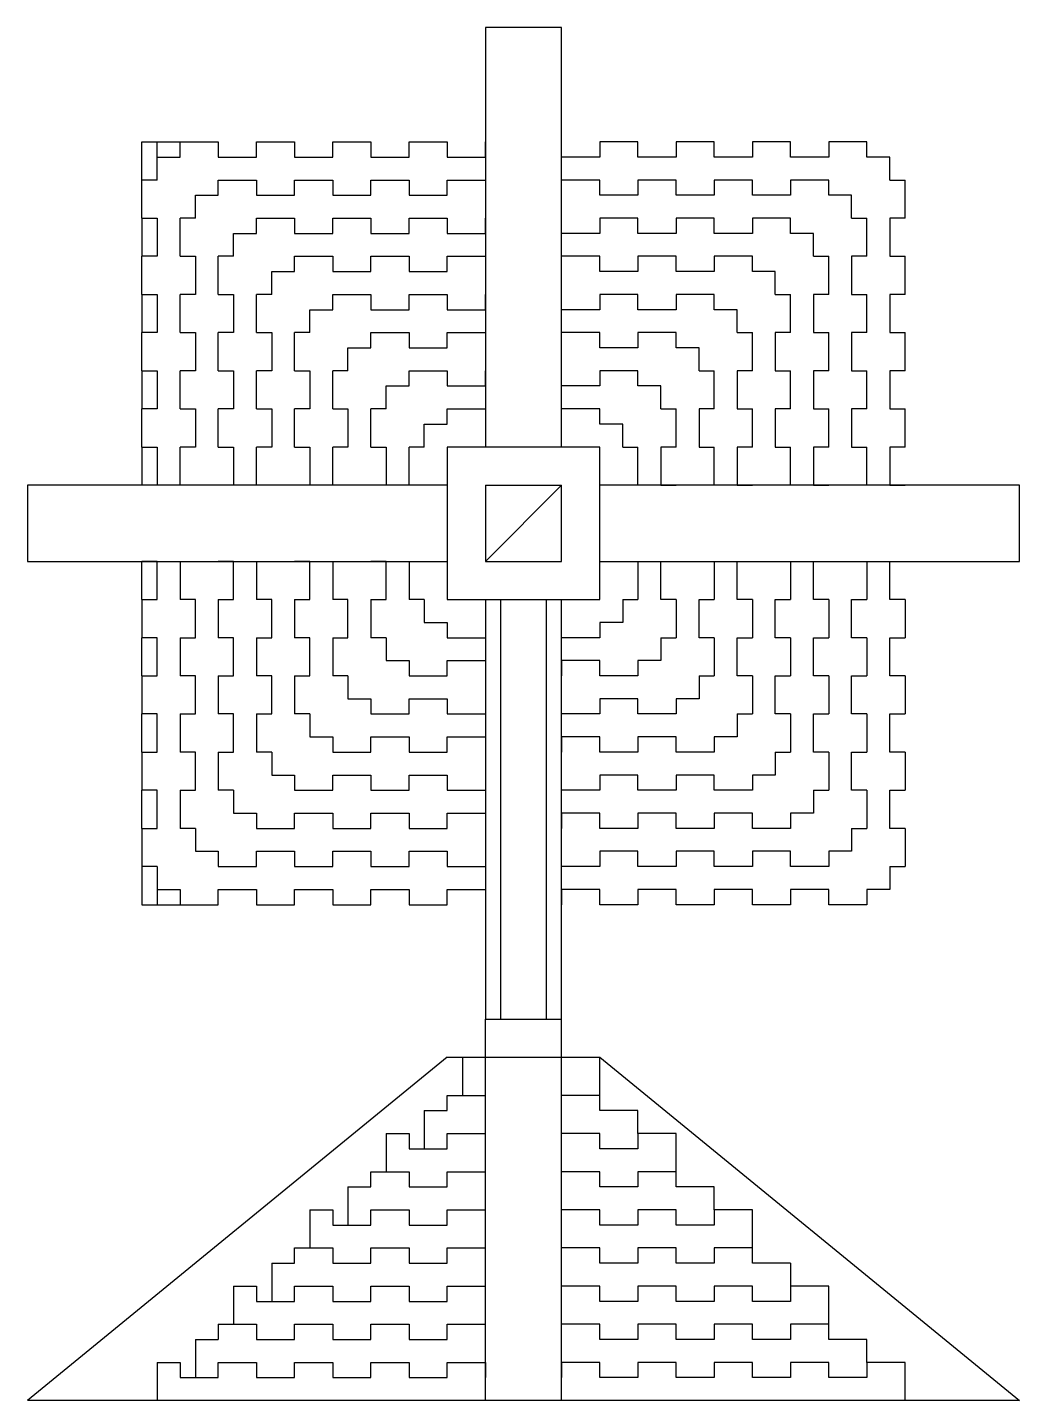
# Model space of a CAD drawing. Header units: millimetres. Extents: x -638 to 403, y -928 to 233.
# Drawn here: x -98 to 162, y -127 to 233 of the extents above; entities that cross this region are included whole.
import ezdxf

# ---------------------------------------------------------------- set-up
doc = ezdxf.new("R2010")
doc.units = ezdxf.units.MM

msp = doc.modelspace()

# ---------------------------------------------------------------- linework, layer by layer
for p, q in [((22, 233), (22, 123)), ((42, 233), (22, 233)), ((42, 233), (22, 233)), ((42, 123), (42, 233)), ((-64, 193), (-64, 203)), ((-58, 199), (-58, 203)), ((-48, 203), (-48, 199)), ((-38, 199), (-38, 203)), ((-28, 203), (-28, 199)), ((-18, 199), (-18, 203)), ((-8, 203), (-8, 199)), ((2, 199), (2, 203)), ((12, 203), (12, 199)), ((22, 199), (22, 203)), ((42, 199), (42, 203)), ((52, 203), (52, 199)), ((62, 199), (62, 203)), ((72, 203), (72, 199)), ((82, 199), (82, 203)), ((92, 203), (92, 199)), ((102, 199), (102, 203)), ((112, 203), (112, 199)), ((122, 199), (122, 203)), ((-64, 199), (-58, 199)), ((-48, 199), (-38, 199)), ((-28, 199), (-18, 199)), ((-8, 199), (2, 199)), ((12, 199), (22, 199)), ((52, 199), (42, 199)), ((72, 199), (62, 199)), ((92, 199), (82, 199)), ((112, 199), (102, 199)), ((-64, 193), (-68, 193)), ((-48, 189), (-48, 193)), ((-38, 193), (-38, 189)), ((-28, 189), (-28, 193)), ((-18, 193), (-18, 189)), ((-8, 189), (-8, 193)), ((2, 193), (2, 189)), ((12, 189), (12, 193)), ((52, 189), (52, 193)), ((62, 193), (62, 189)), ((72, 189), (72, 193)), ((82, 193), (82, 189)), ((92, 189), (92, 193)), ((102, 193), (102, 189)), ((112, 189), (112, 193)), ((128, 193), (132, 193)), ((-38, 189), (-28, 189)), ((-18, 189), (-8, 189)), ((2, 189), (12, 189)), ((62, 189), (52, 189)), ((82, 189), (72, 189)), ((102, 189), (92, 189)), ((-68, 183), (-64, 183)), ((-68, 183), (-68, 173)), ((-64, 183), (-64, 173)), ((-54, 183), (-58, 183)), ((-38, 179), (-38, 183)), ((-28, 183), (-28, 179)), ((-18, 179), (-18, 183)), ((-8, 183), (-8, 179)), ((2, 179), (2, 183)), ((12, 183), (12, 179)), ((22, 179), (22, 183)), ((42, 179), (42, 183)), ((52, 183), (52, 179)), ((62, 179), (62, 183)), ((72, 183), (72, 179)), ((82, 179), (82, 183)), ((92, 183), (92, 179)), ((102, 179), (102, 183)), ((118, 183), (122, 183)), ((128, 183), (128, 173)), ((132, 183), (128, 183)), ((-28, 179), (-18, 179)), ((-8, 179), (2, 179)), ((12, 179), (22, 179)), ((52, 179), (42, 179)), ((72, 179), (62, 179)), ((92, 179), (82, 179)), ((-64, 173), (-68, 173)), ((-58, 173), (-54, 173)), ((-54, 173), (-54, 163)), ((-44, 173), (-48, 173)), ((-28, 169), (-28, 173)), ((-18, 173), (-18, 169)), ((-8, 169), (-8, 173)), ((2, 173), (2, 169)), ((12, 169), (12, 173)), ((52, 169), (52, 173)), ((62, 173), (62, 169)), ((72, 169), (72, 173)), ((82, 173), (82, 169)), ((92, 169), (92, 173)), ((108, 173), (112, 173)), ((118, 173), (118, 163)), ((122, 173), (118, 173)), ((128, 173), (132, 173)), ((-18, 169), (-8, 169)), ((2, 169), (12, 169)), ((62, 169), (52, 169)), ((82, 169), (72, 169)), ((-68, 163), (-64, 163)), ((-68, 163), (-68, 153)), ((-64, 163), (-64, 153)), ((-54, 163), (-58, 163)), ((-48, 163), (-44, 163)), ((-44, 163), (-44, 153)), ((-34, 163), (-38, 163)), ((-18, 159), (-18, 163)), ((-8, 163), (-8, 159)), ((2, 159), (2, 163)), ((12, 163), (12, 159)), ((22, 159), (22, 163)), ((42, 159), (42, 163)), ((52, 163), (52, 159)), ((62, 159), (62, 163)), ((72, 163), (72, 159)), ((82, 159), (82, 163)), ((98, 163), (102, 163)), ((108, 163), (108, 153)), ((112, 163), (108, 163)), ((118, 163), (122, 163)), ((128, 163), (128, 153)), ((132, 163), (128, 163)), ((-8, 159), (2, 159)), ((12, 159), (22, 159)), ((52, 159), (42, 159)), ((72, 159), (62, 159)), ((-64, 153), (-68, 153)), ((-58, 153), (-54, 153)), ((-54, 153), (-54, 143)), ((-44, 153), (-48, 153)), ((-38, 153), (-34, 153)), ((-34, 153), (-34, 143)), ((-24, 153), (-28, 153)), ((-8, 149), (-8, 153)), ((2, 153), (2, 149)), ((12, 149), (12, 153)), ((52, 149), (52, 153)), ((62, 153), (62, 149)), ((72, 149), (72, 153)), ((88, 153), (92, 153)), ((98, 153), (98, 143)), ((102, 153), (98, 153)), ((108, 153), (112, 153)), ((118, 153), (118, 143)), ((122, 153), (118, 153)), ((128, 153), (132, 153)), ((2, 149), (12, 149)), ((62, 149), (52, 149)), ((-68, 143), (-64, 143)), ((-68, 143), (-68, 133)), ((-64, 143), (-64, 133)), ((-54, 143), (-58, 143)), ((-48, 143), (-44, 143)), ((-44, 143), (-44, 133)), ((-34, 143), (-38, 143)), ((-28, 143), (-24, 143)), ((-24, 143), (-24, 133)), ((-14, 143), (-18, 143)), ((2, 139), (2, 143)), ((12, 143), (12, 139)), ((22, 139), (22, 143)), ((42, 139), (42, 143)), ((52, 143), (52, 139)), ((62, 139), (62, 143)), ((78, 143), (82, 143)), ((88, 143), (88, 133)), ((92, 143), (88, 143)), ((98, 143), (102, 143)), ((108, 143), (108, 133)), ((112, 143), (108, 143)), ((118, 143), (122, 143)), ((128, 143), (128, 133)), ((132, 143), (128, 143)), ((12, 139), (22, 139)), ((52, 139), (42, 139)), ((-64, 133), (-68, 133)), ((-58, 133), (-54, 133)), ((-54, 133), (-54, 123)), ((-44, 133), (-48, 133)), ((-38, 133), (-34, 133)), ((-34, 133), (-34, 123)), ((-24, 133), (-28, 133)), ((-18, 133), (-14, 133)), ((-14, 133), (-14, 123)), ((-4, 133), (-8, 133)), ((12, 129), (12, 133)), ((52, 129), (52, 133)), ((68, 133), (72, 133)), ((78, 133), (78, 123)), ((82, 133), (78, 133)), ((88, 133), (92, 133)), ((98, 133), (98, 123)), ((102, 133), (98, 133)), ((108, 133), (112, 133)), ((118, 133), (118, 123)), ((122, 133), (118, 133)), ((128, 133), (132, 133)), ((-68, 123), (-64, 123)), ((-68, 123), (-68, 113)), ((-64, 123), (-64, 113)), ((-54, 123), (-58, 123)), ((-48, 123), (-44, 123)), ((-44, 123), (-44, 113)), ((-34, 123), (-38, 123)), ((-28, 123), (-24, 123)), ((-24, 123), (-24, 113)), ((-14, 123), (-18, 123)), ((-8, 123), (-4, 123)), ((-4, 123), (-4, 113)), ((6, 123), (2, 123)), ((58, 123), (62, 123)), ((68, 123), (68, 113)), ((72, 123), (68, 123)), ((78, 123), (82, 123)), ((88, 123), (88, 113)), ((92, 123), (88, 123)), ((98, 123), (102, 123)), ((108, 123), (108, 113)), ((112, 123), (108, 123)), ((118, 123), (122, 123)), ((128, 123), (128, 113)), ((132, 123), (128, 123)), ((12, 113), (-98, 113)), ((-98, 113), (-98, 93)), ((-98, 113), (-98, 93)), ((-64, 113), (-68, 113)), ((-44, 113), (-48, 113)), ((-24, 113), (-28, 113)), ((-4, 113), (-8, 113)), ((22, 113), (22, 93)), ((22, 93), (42, 113)), ((22, 113), (42, 113)), ((42, 93), (42, 113)), ((162, 113), (52, 113)), ((68, 113), (72, 113)), ((88, 113), (92, 113)), ((108, 113), (112, 113)), ((128, 113), (132, 113)), ((162, 93), (162, 113)), ((162, 93), (162, 113)), ((-98, 93), (12, 93)), ((-64, 93), (-68, 93)), ((-68, 83), (-68, 93)), ((-64, 83), (-64, 93)), ((-44, 93), (-48, 93)), ((-44, 83), (-44, 93)), ((-24, 93), (-28, 93)), ((-24, 83), (-24, 93)), ((-4, 93), (-8, 93)), ((-4, 83), (-4, 93)), ((22, 93), (42, 93)), ((52, 93), (162, 93)), ((68, 83), (68, 93)), ((68, 93), (72, 93)), ((88, 83), (88, 93)), ((88, 93), (92, 93)), ((108, 83), (108, 93)), ((108, 93), (112, 93)), ((128, 83), (128, 93)), ((128, 93), (132, 93)), ((-68, 83), (-64, 83)), ((-54, 83), (-58, 83)), ((-54, 73), (-54, 83)), ((-48, 83), (-44, 83)), ((-34, 83), (-38, 83)), ((-34, 73), (-34, 83)), ((-28, 83), (-24, 83)), ((-14, 83), (-18, 83)), ((-14, 73), (-14, 83)), ((-8, 83), (-4, 83)), ((6, 83), (2, 83)), ((22, 83), (22, -27)), ((26, 83), (26, -27)), ((38, -27), (38, 83)), ((42, -27), (42, 83)), ((58, 83), (62, 83)), ((72, 83), (68, 83)), ((78, 73), (78, 83)), ((78, 83), (82, 83)), ((92, 83), (88, 83)), ((98, 73), (98, 83)), ((98, 83), (102, 83)), ((112, 83), (108, 83)), ((118, 73), (118, 83)), ((118, 83), (122, 83)), ((132, 83), (128, 83)), ((12, 77), (12, 73)), ((52, 77), (52, 73)), ((-64, 73), (-68, 73)), ((-68, 63), (-68, 73)), ((-64, 63), (-64, 73)), ((-58, 73), (-54, 73)), ((-44, 73), (-48, 73)), ((-44, 63), (-44, 73)), ((-38, 73), (-34, 73)), ((-24, 73), (-28, 73)), ((-24, 63), (-24, 73)), ((-18, 73), (-14, 73)), ((-4, 73), (-8, 73)), ((68, 73), (72, 73)), ((82, 73), (78, 73)), ((88, 63), (88, 73)), ((88, 73), (92, 73)), ((102, 73), (98, 73)), ((108, 63), (108, 73)), ((108, 73), (112, 73)), ((122, 73), (118, 73)), ((128, 63), (128, 73)), ((128, 73), (132, 73)), ((2, 67), (2, 63)), ((12, 67), (22, 67)), ((12, 63), (12, 67)), ((22, 67), (22, 63)), ((52, 67), (42, 67)), ((42, 67), (42, 63)), ((52, 63), (52, 67)), ((62, 67), (62, 63)), ((-68, 63), (-64, 63)), ((-54, 63), (-58, 63)), ((-54, 53), (-54, 63)), ((-48, 63), (-44, 63)), ((-34, 63), (-38, 63)), ((-34, 53), (-34, 63)), ((-28, 63), (-24, 63)), ((-14, 63), (-18, 63)), ((78, 63), (82, 63)), ((92, 63), (88, 63)), ((98, 53), (98, 63)), ((98, 63), (102, 63)), ((112, 63), (108, 63)), ((118, 53), (118, 63)), ((118, 63), (122, 63)), ((132, 63), (128, 63)), ((-8, 57), (-8, 53)), ((2, 57), (12, 57)), ((2, 53), (2, 57)), ((12, 57), (12, 53)), ((62, 57), (52, 57)), ((52, 57), (52, 53)), ((62, 53), (62, 57)), ((72, 57), (72, 53)), ((-64, 53), (-68, 53)), ((-68, 43), (-68, 53)), ((-64, 43), (-64, 53)), ((-58, 53), (-54, 53)), ((-44, 53), (-48, 53)), ((-44, 43), (-44, 53)), ((-38, 53), (-34, 53)), ((-24, 53), (-28, 53)), ((88, 53), (92, 53)), ((102, 53), (98, 53)), ((108, 43), (108, 53)), ((108, 53), (112, 53)), ((122, 53), (118, 53)), ((128, 43), (128, 53)), ((128, 53), (132, 53)), ((-18, 47), (-18, 43)), ((-8, 47), (2, 47)), ((-8, 43), (-8, 47)), ((2, 47), (2, 43)), ((12, 47), (22, 47)), ((12, 43), (12, 47)), ((22, 47), (22, 43)), ((52, 47), (42, 47)), ((42, 47), (42, 43)), ((52, 43), (52, 47)), ((72, 47), (62, 47)), ((62, 47), (62, 43)), ((72, 43), (72, 47)), ((82, 47), (82, 43)), ((-68, 43), (-64, 43)), ((-54, 43), (-58, 43)), ((-54, 33), (-54, 43)), ((-48, 43), (-44, 43)), ((-34, 43), (-38, 43)), ((98, 43), (102, 43)), ((112, 43), (108, 43)), ((118, 33), (118, 43)), ((118, 43), (122, 43)), ((132, 43), (128, 43)), ((-28, 37), (-28, 33)), ((-18, 37), (-8, 37)), ((-18, 33), (-18, 37)), ((-8, 37), (-8, 33)), ((2, 37), (12, 37)), ((2, 33), (2, 37)), ((12, 37), (12, 33)), ((62, 37), (52, 37)), ((52, 37), (52, 33)), ((62, 33), (62, 37)), ((82, 37), (72, 37)), ((72, 37), (72, 33)), ((82, 33), (82, 37)), ((92, 37), (92, 33)), ((-64, 33), (-68, 33)), ((-68, 23), (-68, 33)), ((-64, 23), (-64, 33)), ((-58, 33), (-54, 33)), ((-44, 33), (-48, 33)), ((108, 33), (112, 33)), ((122, 33), (118, 33)), ((128, 23), (128, 33)), ((128, 33), (132, 33)), ((-38, 27), (-38, 23)), ((-28, 27), (-18, 27)), ((-28, 23), (-28, 27)), ((-18, 27), (-18, 23)), ((-8, 27), (2, 27)), ((-8, 23), (-8, 27)), ((2, 27), (2, 23)), ((12, 27), (22, 27)), ((12, 23), (12, 27)), ((22, 27), (22, 23)), ((52, 27), (42, 27)), ((42, 27), (42, 23)), ((52, 23), (52, 27)), ((72, 27), (62, 27)), ((62, 27), (62, 23)), ((72, 23), (72, 27)), ((92, 27), (82, 27)), ((82, 27), (82, 23)), ((92, 23), (92, 27)), ((102, 27), (102, 23)), ((-68, 23), (-64, 23)), ((-54, 23), (-58, 23)), ((118, 23), (122, 23)), ((132, 23), (128, 23)), ((-48, 17), (-48, 13)), ((-38, 17), (-28, 17)), ((-38, 13), (-38, 17)), ((-28, 17), (-28, 13)), ((-18, 17), (-8, 17)), ((-18, 13), (-18, 17)), ((-8, 17), (-8, 13)), ((2, 17), (12, 17)), ((2, 13), (2, 17)), ((12, 17), (12, 13)), ((62, 17), (52, 17)), ((52, 17), (52, 13)), ((62, 13), (62, 17)), ((82, 17), (72, 17)), ((72, 17), (72, 13)), ((82, 13), (82, 17)), ((102, 17), (92, 17)), ((92, 17), (92, 13)), ((102, 13), (102, 17)), ((112, 17), (112, 13)), ((-64, 13), (-68, 13)), ((-64, 13), (-64, 3)), ((128, 13), (132, 13)), ((-64, 7), (-58, 7)), ((-58, 7), (-58, 3)), ((-48, 7), (-38, 7)), ((-48, 3), (-48, 7)), ((-38, 7), (-38, 3)), ((-28, 7), (-18, 7)), ((-28, 3), (-28, 7)), ((-18, 7), (-18, 3)), ((-8, 7), (2, 7)), ((-8, 3), (-8, 7)), ((2, 7), (2, 3)), ((12, 7), (22, 7)), ((12, 3), (12, 7)), ((22, 7), (22, 3)), ((52, 7), (42, 7)), ((42, 7), (42, 3)), ((52, 3), (52, 7)), ((72, 7), (62, 7)), ((62, 7), (62, 3)), ((72, 3), (72, 7)), ((92, 7), (82, 7)), ((82, 7), (82, 3)), ((92, 3), (92, 7)), ((112, 7), (102, 7)), ((102, 7), (102, 3)), ((112, 3), (112, 7)), ((122, 7), (122, 3)), ((22, -127), (22, -27)), ((22, -27), (42, -27)), ((22, -27), (42, -27)), ((22, -27), (42, -27)), ((42, -127), (42, -27)), ((12, -37), (-98, -127)), ((12, -37), (52, -37)), ((16, -37), (16, -47)), ((52, -37), (162, -127)), ((52, -47), (52, -37)), ((12, -51), (12, -47)), ((52, -47), (42, -47)), ((52, -47), (42, -47)), ((52, -51), (52, -47)), ((6, -51), (6, -61)), ((62, -57), (62, -51)), ((-4, -57), (-4, -67)), ((2, -57), (2, -61)), ((12, -61), (12, -57)), ((52, -57), (42, -57)), ((52, -61), (52, -57)), ((62, -57), (62, -61)), ((72, -57), (62, -57)), ((72, -67), (72, -57)), ((72, -61), (72, -57)), ((-8, -71), (-8, -67)), ((2, -67), (2, -71)), ((12, -71), (12, -67)), ((52, -67), (42, -67)), ((52, -71), (52, -67)), ((62, -67), (62, -71)), ((72, -67), (62, -67)), ((72, -71), (72, -67)), ((-14, -71), (-14, -81)), ((82, -77), (82, -71)), ((-24, -77), (-24, -87)), ((-18, -77), (-18, -81)), ((-8, -81), (-8, -77)), ((2, -77), (2, -81)), ((12, -81), (12, -77)), ((52, -77), (42, -77)), ((52, -81), (52, -77)), ((62, -77), (62, -81)), ((72, -77), (62, -77)), ((72, -81), (72, -77)), ((82, -77), (82, -81)), ((92, -77), (82, -77)), ((92, -87), (92, -77)), ((92, -81), (92, -77)), ((-28, -91), (-28, -87)), ((-18, -87), (-18, -91)), ((-8, -91), (-8, -87)), ((2, -87), (2, -91)), ((12, -91), (12, -87)), ((52, -87), (42, -87)), ((52, -91), (52, -87)), ((62, -87), (62, -91)), ((72, -87), (62, -87)), ((72, -91), (72, -87)), ((82, -87), (82, -91)), ((92, -87), (82, -87)), ((92, -91), (92, -87)), ((-34, -91), (-34, -101)), ((102, -91), (102, -101)), ((-44, -97), (-44, -107)), ((-38, -97), (-38, -101)), ((-28, -101), (-28, -97)), ((-18, -97), (-18, -101)), ((-8, -101), (-8, -97)), ((2, -97), (2, -101)), ((12, -101), (12, -97)), ((52, -97), (42, -97)), ((52, -101), (52, -97)), ((62, -97), (62, -101)), ((72, -97), (62, -97)), ((72, -101), (72, -97)), ((82, -97), (82, -101)), ((92, -97), (82, -97)), ((92, -101), (92, -97)), ((112, -97), (102, -97)), ((112, -107), (112, -97)), ((-48, -107), (-48, -111)), ((-38, -107), (-38, -111)), ((-28, -111), (-28, -107)), ((-18, -107), (-18, -111)), ((-8, -111), (-8, -107)), ((2, -107), (2, -111)), ((12, -111), (12, -107)), ((52, -107), (42, -107)), ((52, -111), (52, -107)), ((62, -107), (62, -111)), ((72, -107), (62, -107)), ((72, -111), (72, -107)), ((82, -107), (82, -111)), ((92, -107), (82, -107)), ((92, -111), (92, -107)), ((112, -107), (102, -107)), ((102, -107), (102, -111)), ((112, -111), (112, -107)), ((-54, -111), (-54, -121)), ((-54, -111), (-48, -111)), ((122, -117), (122, -111)), ((-64, -117), (-64, -127)), ((-64, -117), (-58, -117)), ((-58, -117), (-58, -121)), ((-48, -117), (-38, -117)), ((-48, -121), (-48, -117)), ((-38, -117), (-38, -121)), ((-28, -117), (-18, -117)), ((-28, -121), (-28, -117)), ((-18, -117), (-18, -121)), ((-8, -117), (2, -117)), ((-8, -121), (-8, -117)), ((2, -117), (2, -121)), ((12, -117), (22, -117)), ((12, -121), (12, -117)), ((22, -117), (22, -121)), ((52, -117), (42, -117)), ((42, -117), (42, -121)), ((52, -121), (52, -117)), ((72, -117), (62, -117)), ((62, -117), (62, -121)), ((72, -121), (72, -117)), ((92, -117), (82, -117)), ((82, -117), (82, -121)), ((92, -121), (92, -117)), ((112, -117), (102, -117)), ((102, -117), (102, -121)), ((112, -121), (112, -117)), ((132, -117), (122, -117)), ((122, -117), (122, -121)), ((132, -127), (132, -117)), ((162, -127), (-98, -127))]:
    msp.add_line(p, q)
for points in [[(-68, 193), (-68, 203), (-58, 203)], [(-58, 203), (-48, 203)], [(-38, 203), (-28, 203)], [(-18, 203), (-8, 203)], [(2, 203), (12, 203)], [(62, 203), (52, 203)], [(82, 203), (72, 203)], [(102, 203), (92, 203)], [(122, 203), (112, 203)], [(128, 193), (128, 199), (122, 199)], [(-68, 183), (-68, 193)], [(-48, 193), (-38, 193)], [(-28, 193), (-18, 193)], [(-8, 193), (2, 193)], [(12, 193), (22, 193)], [(52, 193), (42, 193)], [(72, 193), (62, 193)], [(92, 193), (82, 193)], [(112, 193), (102, 193)], [(132, 183), (132, 193)], [(-54, 183), (-54, 189), (-48, 189)], [(118, 183), (118, 189), (112, 189)], [(-58, 173), (-58, 183)], [(-38, 183), (-28, 183)], [(-18, 183), (-8, 183)], [(2, 183), (12, 183)], [(62, 183), (52, 183)], [(82, 183), (72, 183)], [(102, 183), (92, 183)], [(122, 173), (122, 183)], [(-44, 173), (-44, 179), (-38, 179)], [(108, 173), (108, 179), (102, 179)], [(-68, 163), (-68, 173)], [(-48, 163), (-48, 173)], [(-28, 173), (-18, 173)], [(-8, 173), (2, 173)], [(12, 173), (22, 173)], [(52, 173), (42, 173)], [(72, 173), (62, 173)], [(92, 173), (82, 173)], [(112, 163), (112, 173)], [(132, 163), (132, 173)], [(-34, 163), (-34, 169), (-28, 169)], [(98, 163), (98, 169), (92, 169)], [(-58, 153), (-58, 163)], [(-38, 153), (-38, 163)], [(-18, 163), (-8, 163)], [(2, 163), (12, 163)], [(62, 163), (52, 163)], [(82, 163), (72, 163)], [(102, 153), (102, 163)], [(122, 153), (122, 163)], [(-24, 153), (-24, 159), (-18, 159)], [(88, 153), (88, 159), (82, 159)], [(-68, 143), (-68, 153)], [(-48, 143), (-48, 153)], [(-28, 143), (-28, 153)], [(-8, 153), (2, 153)], [(12, 153), (22, 153)], [(52, 153), (42, 153)], [(72, 153), (62, 153)], [(92, 143), (92, 153)], [(112, 143), (112, 153)], [(132, 143), (132, 153)], [(-14, 143), (-14, 149), (-8, 149)], [(78, 143), (78, 149), (72, 149)], [(-58, 133), (-58, 143)], [(-38, 133), (-38, 143)], [(-18, 133), (-18, 143)], [(2, 143), (12, 143)], [(62, 143), (52, 143)], [(82, 133), (82, 143)], [(102, 133), (102, 143)], [(122, 133), (122, 143)], [(-4, 133), (-4, 139), (2, 139)], [(68, 133), (68, 139), (62, 139)], [(-68, 123), (-68, 133)], [(-48, 123), (-48, 133)], [(-28, 123), (-28, 133)], [(-8, 123), (-8, 133)], [(12, 133), (22, 133)], [(52, 133), (42, 133)], [(72, 123), (72, 133)], [(92, 123), (92, 133)], [(112, 123), (112, 133)], [(132, 123), (132, 133)], [(6, 123), (6, 129), (12, 129)], [(58, 123), (58, 129), (52, 129)], [(-58, 113), (-58, 123)], [(-38, 113), (-38, 123)], [(-18, 113), (-18, 123)], [(2, 113), (2, 123)], [(62, 113), (62, 123)], [(82, 113), (82, 123)], [(102, 113), (102, 123)], [(122, 113), (122, 123)], [(-58, 93), (-58, 83)], [(-38, 93), (-38, 83)], [(-18, 93), (-18, 83)], [(2, 93), (2, 83)], [(62, 93), (62, 83)], [(82, 93), (82, 83)], [(102, 93), (102, 83)], [(122, 93), (122, 83)], [(-68, 83), (-68, 73)], [(-48, 83), (-48, 73)], [(-28, 83), (-28, 73)], [(-8, 83), (-8, 73)], [(6, 83), (6, 77), (12, 77)], [(58, 83), (58, 77), (52, 77)], [(72, 83), (72, 73)], [(92, 83), (92, 73)], [(112, 83), (112, 73)], [(132, 83), (132, 73)], [(-58, 73), (-58, 63)], [(-38, 73), (-38, 63)], [(-18, 73), (-18, 63)], [(-4, 73), (-4, 67), (2, 67)], [(12, 73), (22, 73)], [(52, 73), (42, 73)], [(68, 73), (68, 67), (62, 67)], [(82, 73), (82, 63)], [(102, 73), (102, 63)], [(122, 73), (122, 63)], [(-68, 63), (-68, 53)], [(-48, 63), (-48, 53)], [(-28, 63), (-28, 53)], [(-14, 63), (-14, 57), (-8, 57)], [(2, 63), (12, 63)], [(62, 63), (52, 63)], [(78, 63), (78, 57), (72, 57)], [(92, 63), (92, 53)], [(112, 63), (112, 53)], [(132, 63), (132, 53)], [(-58, 53), (-58, 43)], [(-38, 53), (-38, 43)], [(-24, 53), (-24, 47), (-18, 47)], [(-8, 53), (2, 53)], [(12, 53), (22, 53)], [(52, 53), (42, 53)], [(72, 53), (62, 53)], [(88, 53), (88, 47), (82, 47)], [(102, 53), (102, 43)], [(122, 53), (122, 43)], [(-68, 43), (-68, 33)], [(-48, 43), (-48, 33)], [(-34, 43), (-34, 37), (-28, 37)], [(-18, 43), (-8, 43)], [(2, 43), (12, 43)], [(62, 43), (52, 43)], [(82, 43), (72, 43)], [(98, 43), (98, 37), (92, 37)], [(112, 43), (112, 33)], [(132, 43), (132, 33)], [(-58, 33), (-58, 23)], [(-44, 33), (-44, 27), (-38, 27)], [(-28, 33), (-18, 33)], [(-8, 33), (2, 33)], [(12, 33), (22, 33)], [(52, 33), (42, 33)], [(72, 33), (62, 33)], [(92, 33), (82, 33)], [(108, 33), (108, 27), (102, 27)], [(122, 33), (122, 23)], [(-68, 23), (-68, 13)], [(-54, 23), (-54, 17), (-48, 17)], [(-38, 23), (-28, 23)], [(-18, 23), (-8, 23)], [(2, 23), (12, 23)], [(62, 23), (52, 23)], [(82, 23), (72, 23)], [(102, 23), (92, 23)], [(118, 23), (118, 17), (112, 17)], [(132, 23), (132, 13)], [(-68, 13), (-68, 3), (-58, 3)], [(-48, 13), (-38, 13)], [(-28, 13), (-18, 13)], [(-8, 13), (2, 13)], [(12, 13), (22, 13)], [(52, 13), (42, 13)], [(72, 13), (62, 13)], [(92, 13), (82, 13)], [(112, 13), (102, 13)], [(128, 13), (128, 7), (122, 7)], [(-58, 3), (-48, 3)], [(-38, 3), (-28, 3)], [(-18, 3), (-8, 3)], [(2, 3), (12, 3)], [(62, 3), (52, 3)], [(82, 3), (72, 3)], [(102, 3), (92, 3)], [(122, 3), (112, 3)], [(16, -37), (22, -37)], [(12, -47), (22, -47)], [(6, -51), (12, -51)], [(62, -51), (52, -51)], [(-4, -57), (2, -57)], [(12, -57), (22, -57)], [(2, -61), (12, -61)], [(62, -61), (52, -61)], [(-8, -67), (2, -67)], [(12, -67), (22, -67)], [(-14, -71), (-8, -71)], [(2, -71), (12, -71)], [(62, -71), (52, -71)], [(82, -71), (72, -71)], [(-24, -77), (-18, -77)], [(-8, -77), (2, -77)], [(12, -77), (22, -77)], [(-18, -81), (-8, -81)], [(2, -81), (12, -81)], [(62, -81), (52, -81)], [(82, -81), (72, -81)], [(-28, -87), (-18, -87)], [(-8, -87), (2, -87)], [(12, -87), (22, -87)], [(-34, -91), (-28, -91)], [(-18, -91), (-8, -91)], [(2, -91), (12, -91)], [(62, -91), (52, -91)], [(82, -91), (72, -91)], [(102, -91), (92, -91)], [(-44, -97), (-38, -97)], [(-28, -97), (-18, -97)], [(-8, -97), (2, -97)], [(12, -97), (22, -97)], [(-38, -101), (-28, -101)], [(-18, -101), (-8, -101)], [(2, -101), (12, -101)], [(62, -101), (52, -101)], [(82, -101), (72, -101)], [(102, -101), (92, -101)], [(-48, -107), (-38, -107)], [(-28, -107), (-18, -107)], [(-8, -107), (2, -107)], [(12, -107), (22, -107)], [(-38, -111), (-28, -111)], [(-18, -111), (-8, -111)], [(2, -111), (12, -111)], [(62, -111), (52, -111)], [(82, -111), (72, -111)], [(102, -111), (92, -111)], [(122, -111), (112, -111)], [(-58, -121), (-48, -121)], [(-38, -121), (-28, -121)], [(-18, -121), (-8, -121)], [(2, -121), (12, -121)], [(62, -121), (52, -121)], [(82, -121), (72, -121)], [(102, -121), (92, -121)], [(122, -121), (112, -121)]]:
    msp.add_lwpolyline(points)
msp.add_lwpolyline([(52, 83), (52, 123), (12, 123), (12, 83)], close=True)

doc.saveas('drawing.dxf')
